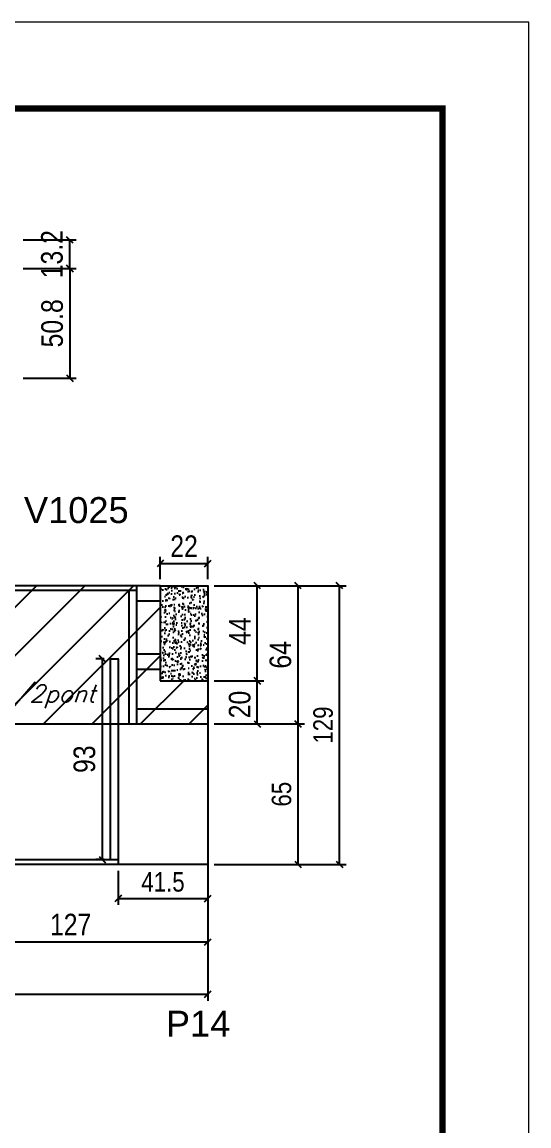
# Model space of a CAD drawing. Extents: x -20960 to -5926, y -2106 to 21915.
# Drawn here: x -7773 to -7538, y 20256 to 20767 of the extents above; entities that cross this region are included whole.
import ezdxf

# ---------------------------------------------------------------- set-up
doc = ezdxf.new("R2010")
doc.units = 0
doc.linetypes.add('DASHED', pattern=[0.75, 0.5, -0.25])
for name, color, linetype in [('5', 5, 'Continuous'), ('COTA', 241, 'Continuous'), ('Painéis', 200, 'Continuous'), ('Reaproveitamento', 251, 'Continuous'), ('SARR_2.2x7', 40, 'Continuous'), ('SARR_3.5x7', 81, 'Continuous'), ('texto', 7, 'Continuous')]:
    doc.layers.add(name, color=color, linetype=linetype)
doc.layers.add('Folhas', color=255, linetype='Continuous', lineweight=9)
doc.layers.add('SARRAFO DE PRESSAO', color=251, linetype='DASHED', lineweight=9)
doc.styles.add('COTA TECNICA', font='techl___.ttf', dxfattribs={"height": 10})
doc.styles.add('COTA TECNICA-50', font='techl___.ttf', dxfattribs={"height": 9})
doc.styles.add('Romans', font='romans.shx')
doc.styles.get("Standard").update_dxf_attribs({"font": 'arial.ttf'})
doc.dimstyles.new('COTA PAINEL-50', dxfattribs={"dimtxt": 9, "dimasz": 3, "dimexe": 3, "dimexo": 3, "dimgap": 3, "dimtad": 1, "dimdec": 1, "dimzin": 12, "dimdsep": 46, "dimtxsty": 'COTA TECNICA-50', "dimblk1": 'OBLIQUE', "dimblk2": 'OBLIQUE', "dimsah": 1, "dimcen": 0.9, "dimclrd": 4, "dimclre": 4, "dimclrt": 240, "dimadec": 1, "dimazin": 3, "dimtfac": 1, "dimtdec": 1, "dimtmove": 0, "dimatfit": 3, "dimfxl": 1, "dimtolj": 1, "dimtzin": 12, "dimarcsym": 0})
doc.dimstyles.new('PAINEL', dxfattribs={"dimtxt": 10, "dimasz": 3, "dimexe": 3, "dimexo": 3, "dimgap": 3, "dimtad": 1, "dimdec": 1, "dimzin": 12, "dimdsep": 46, "dimtxsty": 'COTA TECNICA', "dimblk1": 'OBLIQUE', "dimblk2": 'OBLIQUE', "dimsah": 1, "dimcen": 0.9, "dimclrd": 4, "dimclre": 4, "dimclrt": 240, "dimadec": 1, "dimazin": 3, "dimtfac": 1, "dimtdec": 1, "dimtmove": 0, "dimatfit": 3, "dimfxl": 1, "dimtolj": 1, "dimtzin": 12, "dimarcsym": 0})

# ---------------------------------------------------------------- blocks, each defined once
blk = doc.blocks.new('9999999999')
at = {"layer": 'Folhas'}
blk.add_lwpolyline([(98138.98, 34190.21), (99623.98, 34190.21), (99623.98, 35240.21), (98138.98, 35240.21)], close=True, dxfattribs=at)
at = {"layer": 'Folhas', "color": 30, "const_width": 3}
blk.add_lwpolyline([(98213.98, 34230.21), (99583.98, 34230.21), (99583.98, 35200.21), (98213.98, 35200.21)], close=True, dxfattribs=at)
blk = doc.blocks.new('_Oblique')
at = {"color": 0, "linetype": 'ByBlock', "lineweight": -2}
blk.add_line((-0.5, -0.5), (0.5, 0.5), dxfattribs=at)
blk = doc.blocks.new('*D6478')
at = {"layer": 'COTA', "color": 4, "lineweight": -2, "transparency": 16777216}
for p, q in [((-7772.53, 20652.78), (-7747.99, 20652.78)), ((-7750.99, 20652.78), (-7750.99, 20601.98)), ((-7772.53, 20601.98), (-7747.99, 20601.98))]:
    blk.add_line(p, q, dxfattribs=at)
at = {"layer": 'Defpoints', "color": 0, "transparency": 16777216}
for p in [(-7775.53, 20652.78), (-7775.53, 20601.98), (-7750.99, 20601.98)]:
    blk.add_point(p, dxfattribs=at)
at = {"layer": 'COTA', "color": 4, "lineweight": -2, "transparency": 16777216, "xscale": 3, "yscale": 3, "zscale": 3}
for p, rotation in [((-7750.99, 20652.78), 90), ((-7750.99, 20601.98), 270)]:
    blk.add_blockref('_Oblique', p, dxfattribs=dict(at, rotation=rotation))
at = {"layer": 'COTA', "color": 240, "transparency": 16777216, "insert": (-7759.12, 20627.38), "char_height": 10, "attachment_point": 5, "rotation": 90, "style": 'COTA TECNICA'}
blk.add_mtext('\\A1;50.8', dxfattribs=at)
blk = doc.blocks.new('*D6479')
at = {"layer": 'COTA', "color": 4, "lineweight": -2, "transparency": 16777216}
for p, q in [((-7772.53, 20665.98), (-7747.99, 20665.98)), ((-7750.99, 20652.78), (-7750.99, 20665.98)), ((-7772.53, 20652.78), (-7747.99, 20652.78))]:
    blk.add_line(p, q, dxfattribs=at)
at = {"layer": 'Defpoints', "color": 0, "transparency": 16777216}
for p in [(-7775.53, 20665.98), (-7750.99, 20665.98), (-7775.53, 20652.78)]:
    blk.add_point(p, dxfattribs=at)
at = {"layer": 'COTA', "color": 4, "lineweight": -2, "transparency": 16777216, "xscale": 3, "yscale": 3, "zscale": 3}
for p, rotation in [((-7750.99, 20665.98), 90), ((-7750.99, 20652.78), 270)]:
    blk.add_blockref('_Oblique', p, dxfattribs=dict(at, rotation=rotation))
at = {"layer": 'COTA', "color": 240, "transparency": 16777216, "insert": (-7759.21, 20659.38), "char_height": 10, "attachment_point": 5, "rotation": 90, "style": 'COTA TECNICA'}
blk.add_mtext('\\A1;13.2', dxfattribs=at)
blk = doc.blocks.new('*D6458')
at = {"layer": 'COTA', "color": 4, "linetype": 'ByBlock', "lineweight": -2, "transparency": 16777216}
for p, q in [((-7814.12, 20371.47), (-7814.12, 20338.01)), ((-7687.12, 20371.47), (-7687.12, 20338.01)), ((-7687.12, 20341.01), (-7814.12, 20341.01))]:
    blk.add_line(p, q, dxfattribs=at)
at = {"layer": 'Defpoints', "color": 0, "linetype": 'ByBlock', "transparency": 16777216}
for p in [(-7814.12, 20374.47), (-7687.12, 20374.47), (-7814.12, 20341.01)]:
    blk.add_point(p, dxfattribs=at)
at = {"layer": 'COTA', "color": 4, "linetype": 'ByBlock', "lineweight": -2, "transparency": 16777216, "xscale": 3, "yscale": 3, "zscale": 3, "rotation": 180}
blk.add_blockref('_Oblique', (-7814.12, 20341.01), dxfattribs=at)
at = {"layer": 'COTA', "color": 4, "linetype": 'ByBlock', "lineweight": -2, "transparency": 16777216, "xscale": 3, "yscale": 3, "zscale": 3}
blk.add_blockref('_Oblique', (-7687.12, 20341.01), dxfattribs=at)
at = {"layer": 'COTA', "color": 240, "linetype": 'ByBlock', "transparency": 16777216, "insert": (-7750.62, 20349.08), "char_height": 10, "attachment_point": 5, "style": 'COTA TECNICA'}
blk.add_mtext('\\A1;127', dxfattribs=at)
blk = doc.blocks.new('*D6461')
at = {"layer": 'COTA', "color": 4, "linetype": 'ByBlock', "lineweight": -2, "transparency": 16777216}
for p, q in [((-7684.12, 20461.93), (-7661.2, 20461.93)), ((-7664.2, 20441.93), (-7664.2, 20461.93)), ((-7684.12, 20441.93), (-7661.2, 20441.93))]:
    blk.add_line(p, q, dxfattribs=at)
at = {"layer": 'Defpoints', "color": 0, "linetype": 'ByBlock', "transparency": 16777216}
for p in [(-7687.12, 20461.93), (-7664.2, 20461.93), (-7687.12, 20441.93)]:
    blk.add_point(p, dxfattribs=at)
at = {"layer": 'COTA', "color": 4, "linetype": 'ByBlock', "lineweight": -2, "transparency": 16777216, "xscale": 3, "yscale": 3, "zscale": 3}
for p, rotation in [((-7664.2, 20461.93), 90), ((-7664.2, 20441.93), 270)]:
    blk.add_blockref('_Oblique', p, dxfattribs=dict(at, rotation=rotation))
at = {"layer": 'COTA', "color": 240, "linetype": 'ByBlock', "transparency": 16777216, "insert": (-7672.3, 20450.93), "char_height": 10, "attachment_point": 5, "rotation": 90, "style": 'COTA TECNICA'}
blk.add_mtext('\\A1;20', dxfattribs=at)
blk = doc.blocks.new('*D6462')
at = {"layer": 'COTA', "color": 4, "linetype": 'ByBlock', "lineweight": -2, "transparency": 16777216}
for p, q in [((-7684.12, 20505.93), (-7661.2, 20505.93)), ((-7664.2, 20461.93), (-7664.2, 20505.93)), ((-7684.12, 20461.93), (-7661.2, 20461.93))]:
    blk.add_line(p, q, dxfattribs=at)
at = {"layer": 'Defpoints', "color": 0, "linetype": 'ByBlock', "transparency": 16777216}
for p in [(-7687.12, 20505.93), (-7664.2, 20505.93), (-7687.12, 20461.93)]:
    blk.add_point(p, dxfattribs=at)
at = {"layer": 'COTA', "color": 4, "linetype": 'ByBlock', "lineweight": -2, "transparency": 16777216, "xscale": 3, "yscale": 3, "zscale": 3}
for p, rotation in [((-7664.2, 20505.93), 90), ((-7664.2, 20461.93), 270)]:
    blk.add_blockref('_Oblique', p, dxfattribs=dict(at, rotation=rotation))
at = {"layer": 'COTA', "color": 240, "linetype": 'ByBlock', "transparency": 16777216, "insert": (-7672.27, 20484.93), "char_height": 10, "attachment_point": 5, "rotation": 90, "style": 'COTA TECNICA'}
blk.add_mtext('\\A1;44', dxfattribs=at)
blk = doc.blocks.new('*D6463')
at = {"layer": 'COTA', "color": 4, "linetype": 'ByBlock', "lineweight": -2, "transparency": 16777216}
for p, q in [((-7709.12, 20508.93), (-7709.12, 20519.22)), ((-7687.12, 20508.93), (-7687.12, 20519.22)), ((-7709.12, 20516.22), (-7687.12, 20516.22))]:
    blk.add_line(p, q, dxfattribs=at)
at = {"layer": 'Defpoints', "color": 0, "linetype": 'ByBlock', "transparency": 16777216}
for p in [(-7687.12, 20516.22), (-7709.12, 20505.93), (-7687.12, 20505.93)]:
    blk.add_point(p, dxfattribs=at)
at = {"layer": 'COTA', "color": 4, "linetype": 'ByBlock', "lineweight": -2, "transparency": 16777216, "xscale": 3, "yscale": 3, "zscale": 3, "rotation": 180}
blk.add_blockref('_Oblique', (-7709.12, 20516.22), dxfattribs=at)
at = {"layer": 'COTA', "color": 4, "linetype": 'ByBlock', "lineweight": -2, "transparency": 16777216, "xscale": 3, "yscale": 3, "zscale": 3}
blk.add_blockref('_Oblique', (-7687.12, 20516.22), dxfattribs=at)
at = {"layer": 'COTA', "color": 240, "linetype": 'ByBlock', "transparency": 16777216, "insert": (-7698.12, 20524.22), "char_height": 10, "attachment_point": 5, "style": 'COTA TECNICA'}
blk.add_mtext('\\A1;22', dxfattribs=at)
blk = doc.blocks.new('*D6464')
at = {"layer": 'COTA', "color": 4, "linetype": 'ByBlock', "lineweight": -2, "transparency": 16777216}
for p, q in [((-7684.12, 20505.93), (-7642.37, 20505.93)), ((-7645.37, 20441.93), (-7645.37, 20505.93)), ((-7684.12, 20441.93), (-7642.37, 20441.93))]:
    blk.add_line(p, q, dxfattribs=at)
at = {"layer": 'Defpoints', "color": 0, "linetype": 'ByBlock', "transparency": 16777216}
for p in [(-7687.12, 20505.93), (-7645.37, 20505.93), (-7687.12, 20441.93)]:
    blk.add_point(p, dxfattribs=at)
at = {"layer": 'COTA', "color": 4, "linetype": 'ByBlock', "lineweight": -2, "transparency": 16777216, "xscale": 3, "yscale": 3, "zscale": 3}
for p, rotation in [((-7645.37, 20505.93), 90), ((-7645.37, 20441.93), 270)]:
    blk.add_blockref('_Oblique', p, dxfattribs=dict(at, rotation=rotation))
at = {"layer": 'COTA', "color": 240, "linetype": 'ByBlock', "transparency": 16777216, "insert": (-7653.47, 20473.93), "char_height": 10, "attachment_point": 5, "rotation": 90, "style": 'COTA TECNICA'}
blk.add_mtext('\\A1;64', dxfattribs=at)
blk = doc.blocks.new('*D6466')
at = {"layer": 'COTA', "color": 4, "lineweight": -2, "ltscale": 25, "transparency": 16777216}
for p, q in [((-8189.12, 20403.47), (-8189.12, 20313.84)), ((-7687.12, 20381.47), (-7687.12, 20313.84)), ((-8189.12, 20316.84), (-7687.12, 20316.84))]:
    blk.add_line(p, q, dxfattribs=at)
at = {"layer": 'Defpoints', "color": 0, "ltscale": 25, "transparency": 16777216}
for p in [(-8189.12, 20406.47), (-7687.12, 20384.47), (-7687.12, 20316.84)]:
    blk.add_point(p, dxfattribs=at)
at = {"layer": 'COTA', "color": 4, "lineweight": -2, "ltscale": 25, "transparency": 16777216, "xscale": 3, "yscale": 3, "zscale": 3, "rotation": 180}
blk.add_blockref('_Oblique', (-8189.12, 20316.84), dxfattribs=at)
at = {"layer": 'COTA', "color": 4, "lineweight": -2, "ltscale": 25, "transparency": 16777216, "xscale": 3, "yscale": 3, "zscale": 3}
blk.add_blockref('_Oblique', (-7687.12, 20316.84), dxfattribs=at)
at = {"layer": 'COTA', "color": 240, "ltscale": 25, "transparency": 16777216, "insert": (-7938.12, 20324.95), "char_height": 10, "attachment_point": 5, "style": 'COTA TECNICA'}
blk.add_mtext('\\A1;502', dxfattribs=at)
blk = doc.blocks.new('*D6527')
at = {"layer": 'COTA', "color": 4, "lineweight": -2, "ltscale": 25, "transparency": 16777216}
for p, q in [((-7735.12, 20472.13), (-7738.94, 20472.13)), ((-7735.94, 20472.13), (-7735.94, 20379.13)), ((-7735.12, 20379.13), (-7738.94, 20379.13))]:
    blk.add_line(p, q, dxfattribs=at)
at = {"layer": 'Defpoints', "color": 0, "ltscale": 25, "transparency": 16777216}
for p in [(-7732.12, 20472.13), (-7735.94, 20379.13), (-7732.12, 20379.13)]:
    blk.add_point(p, dxfattribs=at)
at = {"layer": 'COTA', "color": 4, "lineweight": -2, "ltscale": 25, "transparency": 16777216, "xscale": 3, "yscale": 3, "zscale": 3}
for p, rotation in [((-7735.94, 20472.13), 90), ((-7735.94, 20379.13), 270)]:
    blk.add_blockref('_Oblique', p, dxfattribs=dict(at, rotation=rotation))
at = {"layer": 'COTA', "color": 240, "ltscale": 25, "transparency": 16777216, "insert": (-7744.19, 20425.63), "char_height": 10, "attachment_point": 5, "rotation": 90, "style": 'COTA TECNICA'}
blk.add_mtext('\\A1;93', dxfattribs=at)
blk = doc.blocks.new('*D6531')
at = {"layer": 'COTA', "color": 4, "lineweight": -2, "transparency": 16777216}
for p, q in [((-7728.62, 20373.93), (-7728.62, 20358.18)), ((-7687.12, 20373.93), (-7687.12, 20358.18)), ((-7728.62, 20361.18), (-7687.12, 20361.18))]:
    blk.add_line(p, q, dxfattribs=at)
at = {"layer": 'Defpoints', "color": 0, "transparency": 16777216}
for p in [(-7728.62, 20376.93), (-7687.12, 20376.93), (-7687.12, 20361.18)]:
    blk.add_point(p, dxfattribs=at)
at = {"layer": 'COTA', "color": 4, "lineweight": -2, "transparency": 16777216, "xscale": 3, "yscale": 3, "zscale": 3, "rotation": 180}
blk.add_blockref('_Oblique', (-7728.62, 20361.18), dxfattribs=at)
at = {"layer": 'COTA', "color": 4, "lineweight": -2, "transparency": 16777216, "xscale": 3, "yscale": 3, "zscale": 3}
blk.add_blockref('_Oblique', (-7687.12, 20361.18), dxfattribs=at)
at = {"layer": 'COTA', "color": 240, "transparency": 16777216, "insert": (-7707.87, 20368.78), "char_height": 9, "attachment_point": 5, "style": 'COTA TECNICA-50'}
blk.add_mtext('\\A1;41.5', dxfattribs=at)
blk = doc.blocks.new('*D6493')
at = {"layer": 'COTA', "color": 4, "lineweight": -2, "transparency": 16777216}
for p, q in [((-7684.12, 20441.93), (-7642.37, 20441.93)), ((-7645.37, 20376.93), (-7645.37, 20441.93)), ((-7684.12, 20376.93), (-7642.37, 20376.93))]:
    blk.add_line(p, q, dxfattribs=at)
at = {"layer": 'Defpoints', "color": 0, "transparency": 16777216}
for p in [(-7687.12, 20441.93), (-7645.37, 20441.93), (-7687.12, 20376.93)]:
    blk.add_point(p, dxfattribs=at)
at = {"layer": 'COTA', "color": 4, "lineweight": -2, "transparency": 16777216, "xscale": 3, "yscale": 3, "zscale": 3}
for p, rotation in [((-7645.37, 20441.93), 90), ((-7645.37, 20376.93), 270)]:
    blk.add_blockref('_Oblique', p, dxfattribs=dict(at, rotation=rotation))
at = {"layer": 'COTA', "color": 240, "transparency": 16777216, "insert": (-7652.96, 20409.43), "char_height": 9, "attachment_point": 5, "rotation": 90, "style": 'COTA TECNICA-50'}
blk.add_mtext('\\A1;65', dxfattribs=at)
blk = doc.blocks.new('*D6494')
at = {"layer": 'COTA', "color": 4, "lineweight": -2, "transparency": 16777216}
for p, q in [((-7684.12, 20505.93), (-7623.14, 20505.93)), ((-7626.14, 20376.93), (-7626.14, 20505.93)), ((-7684.12, 20376.93), (-7623.14, 20376.93))]:
    blk.add_line(p, q, dxfattribs=at)
at = {"layer": 'Defpoints', "color": 0, "transparency": 16777216}
for p in [(-7687.12, 20505.93), (-7626.14, 20505.93), (-7687.12, 20376.93)]:
    blk.add_point(p, dxfattribs=at)
at = {"layer": 'COTA', "color": 4, "lineweight": -2, "transparency": 16777216, "xscale": 3, "yscale": 3, "zscale": 3}
for p, rotation in [((-7626.14, 20505.93), 90), ((-7626.14, 20376.93), 270)]:
    blk.add_blockref('_Oblique', p, dxfattribs=dict(at, rotation=rotation))
at = {"layer": 'COTA', "color": 240, "transparency": 16777216, "insert": (-7633.72, 20441.43), "char_height": 9, "attachment_point": 5, "rotation": 90, "style": 'COTA TECNICA-50'}
blk.add_mtext('\\A1;129', dxfattribs=at)

msp = doc.modelspace()

# ---------------------------------------------------------------- hatches: boundary and pattern name
at = {"layer": 'COTA', "ltscale": 25}
h = msp.add_hatch(dxfattribs=at)
h.set_pattern_fill('AR-CONC', color=256, scale=0.03)
h.set_pattern_definition([(50, (-1465.9054, 230.296), (5.4655401, -0.4781726), [0.5715, -6.2865]), (355, (-1465.9054, 230.296), (-1.0573026, 5.7317054), [0.4572, -5.0292175]), (100.451445, (-1465.45, 230.256), (4.4082374, 5.2535326), [0.4857003, -5.3427073]), (46.1842, (-1465.9054, 231.82), (8.1323712, -1.2612698), [0.85725, -9.42975]), (96.635558, (-1465.228, 231.715), (7.122124, 7.4227837), [0.7285507, -8.0140682]), (351.18415, (-1465.905, 231.82), (7.122124, 7.4227837), [0.685799, -7.543792]), (21, (-1465.1434, 231.439), (4.5484317, -3.0679559), [0.5715, -6.2865]), (326, (-1465.1434, 231.439), (1.8540609, 5.525639), [0.4572, -5.0292]), (71.451445, (-1464.7644, 231.1834), (6.4024926, 2.4576831), [0.4857003, -5.3426981]), (37.5, (-1465.9054, 230.296), (0.0926581, 2.53665117), [0, -4.96824, 0, -5.1054, 0, -5.04825]), (7.5, (-1465.9054, 230.296), (2.00458988, 3.00541724), [0, -2.91084, 0, -4.85394, 0, -1.92405]), (327.5, (-1467.6047, 230.296), (4.06771786, -0.17186232), [0, -1.905, 0, -5.9436, 0, -7.8867]), (317.5, (-1468.3667, 230.296), (4.44387544, 0.76279473), [0, -2.4765, 0, -3.94716, 0, -5.6007])])
h.paths.add_polyline_path([(-7687.12, 20461.93), (-7687.12, 20505.93), (-7709.12, 20505.93), (-7709.12, 20461.93)])
at = {"layer": 'Reaproveitamento', "transparency": 33554684}
h = msp.add_hatch(dxfattribs=at)
h.set_pattern_fill('ANSI31', color=256, scale=5)
h.set_pattern_definition([(45, (3302.595, 1378.871), (-11.22532, 11.22532), [])])
h.paths.add_polyline_path([(-7687.12, 20441.93), (-7687.12, 20461.93), (-7709.12, 20461.93), (-7709.12, 20505.93), (-7814.12, 20505.93), (-7814.12, 20441.93)])

# ---------------------------------------------------------------- linework, layer by layer
at = {"layer": 'COTA', "linetype": 'ByBlock'}
for p, q in [((-7709.12, 20505.93), (-7687.12, 20505.93)), ((-7687.12, 20505.93), (-7687.12, 20461.93))]:
    msp.add_line(p, q, dxfattribs=at)
at = {"layer": 'Painéis', "linetype": 'ByBlock'}
for p, q in [((-7709.12, 20505.93), (-7936.12, 20505.93)), ((-7709.12, 20505.93), (-7709.12, 20461.93)), ((-7709.12, 20461.93), (-7687.12, 20461.93)), ((-7687.12, 20461.93), (-7687.12, 20376.93)), ((-7936.12, 20441.93), (-7687.12, 20441.93)), ((-7687.12, 20376.93), (-8189.12, 20376.93))]:
    msp.add_line(p, q, dxfattribs=at)
at = {"layer": 'SARR_2.2x7', "linetype": 'Continuous'}
for p, q in [((-7720.12, 20503.73), (-7814.12, 20503.73)), ((-7720.12, 20498.93), (-7709.12, 20498.93)), ((-7720.12, 20474.33), (-7709.12, 20474.33)), ((-7720.12, 20467.33), (-7709.12, 20467.33)), ((-7720.12, 20448.93), (-7687.12, 20448.93))]:
    msp.add_line(p, q, dxfattribs=at)
at = {"layer": 'SARR_2.2x7', "linetype": 'Continuous', "ltscale": 50}
msp.add_line((-7805.62, 20379.13), (-7728.62, 20379.13), dxfattribs=at)
at = {"layer": 'SARR_3.5x7'}
for p, q in [((-7723.62, 20503.73), (-7723.62, 20441.93)), ((-7720.12, 20505.93), (-7720.12, 20441.93))]:
    msp.add_line(p, q, dxfattribs=at)
msp.add_lwpolyline([(-7732.12, 20379.13), (-7732.12, 20472.13), (-7728.62, 20472.13), (-7728.62, 20376.93)], dxfattribs=at)

# ---------------------------------------------------------------- block references
at = {"layer": 'SARRAFO DE PRESSAO', "color": 6, "linetype": 'ByBlock'}
msp.add_blockref('9999999999', (-107162.48, -14473.39), dxfattribs=at)

# ---------------------------------------------------------------- texts
at = {"layer": '5', "linetype": 'Continuous'}
for s, p in [('V1025', (-7772.2, 20534.93)), ('P14', (-7706.52, 20297.21))]:
    msp.add_text(s, height=12, rotation=0, dxfattribs=at).set_placement(p)
at = {"layer": 'texto', "color": 2, "insert": (-7767.78, 20454.64), "char_height": 8, "attachment_point": 5, "style": 'Romans'}
msp.add_mtext('{\\Q19;\\C256;5 1/2pont}', dxfattribs=at)

# ---------------------------------------------------------------- dimensions: what is measured, and where the dimension line sits
at = {"layer": 'COTA'}
dim = msp.add_linear_dim(base=(-7750.99, 20665.98), p1=(-7775.53, 20652.78), p2=(-7775.53, 20665.98), angle=90, dimstyle='PAINEL', dxfattribs=at)
dim.commit()
dim.dimension.update_dxf_attribs({"geometry": '*D6479', "text_midpoint": (-7750.99, 20659.38), "dimtype": 160})
for base, p1, p2, dimstyle, picture, middle in [((-7750.99, 20601.98), (-7775.53, 20652.78), (-7775.53, 20601.98), 'PAINEL', '*D6478', (-7759.12, 20627.38)), ((-7626.14, 20505.93), (-7687.12, 20376.93), (-7687.12, 20505.93), 'COTA PAINEL-50', '*D6494', (-7633.72, 20441.43)), ((-7645.37, 20441.93), (-7687.12, 20376.93), (-7687.12, 20441.93), 'COTA PAINEL-50', '*D6493', (-7652.96, 20409.43))]:
    dim = msp.add_linear_dim(base=base, p1=p1, p2=p2, angle=90, dimstyle=dimstyle, dxfattribs=at)
    dim.commit()
    dim.dimension.update_dxf_attribs({"geometry": picture, "text_midpoint": middle})
at = {"layer": 'COTA', "linetype": 'ByBlock'}
for base, p1, p2, picture, middle in [((-7687.12, 20516.22), (-7709.12, 20505.93), (-7687.12, 20505.93), '*D6463', (-7698.12, 20524.22)), ((-7814.12, 20341.01), (-7687.12, 20374.47), (-7814.12, 20374.47), '*D6458', (-7750.62, 20349.08))]:
    dim = msp.add_linear_dim(base=base, p1=p1, p2=p2, dimstyle='PAINEL', dxfattribs=at)
    dim.commit()
    dim.dimension.update_dxf_attribs({"geometry": picture, "text_midpoint": middle})
dim = msp.add_linear_dim(base=(-7664.2, 20505.93), p1=(-7687.12, 20461.93), p2=(-7687.12, 20505.93), angle=90, dimstyle='PAINEL', override={"dimtmove": 1}, dxfattribs=at)
dim.commit()
dim.dimension.update_dxf_attribs({"geometry": '*D6462', "text_midpoint": (-7664.2, 20484.93), "dimtype": 160})
for base, p2, picture, middle in [((-7645.37, 20505.93), (-7687.12, 20505.93), '*D6464', (-7645.37, 20473.93)), ((-7664.2, 20461.93), (-7687.12, 20461.93), '*D6461', (-7664.2, 20450.93))]:
    dim = msp.add_linear_dim(base=base, p1=(-7687.12, 20441.93), p2=p2, angle=90, dimstyle='PAINEL', dxfattribs=at)
    dim.commit()
    dim.dimension.update_dxf_attribs({"geometry": picture, "text_midpoint": middle, "dimtype": 160})
at = {"layer": 'COTA', "ltscale": 25}
dim = msp.add_linear_dim(base=(-7735.94, 20379.13), p1=(-7732.12, 20472.13), p2=(-7732.12, 20379.13), angle=90, dimstyle='PAINEL', dxfattribs=at)
dim.commit()
dim.dimension.update_dxf_attribs({"geometry": '*D6527', "text_midpoint": (-7744.19, 20425.63)})
dim = msp.add_linear_dim(base=(-7687.12, 20316.84), p1=(-8189.12, 20406.47), p2=(-7687.12, 20384.47), dimstyle='PAINEL', dxfattribs=at)
dim.commit()
dim.dimension.update_dxf_attribs({"geometry": '*D6466', "text_midpoint": (-7938.12, 20324.95)})
at = {"layer": 'COTA'}
dim = msp.add_linear_dim(base=(-7687.12, 20361.18), p1=(-7728.62, 20376.93), p2=(-7687.12, 20376.93), dimstyle='COTA PAINEL-50', dxfattribs=at)
dim.commit()
dim.dimension.update_dxf_attribs({"geometry": '*D6531', "text_midpoint": (-7707.87, 20368.78)})

doc.saveas('drawing.dxf')
